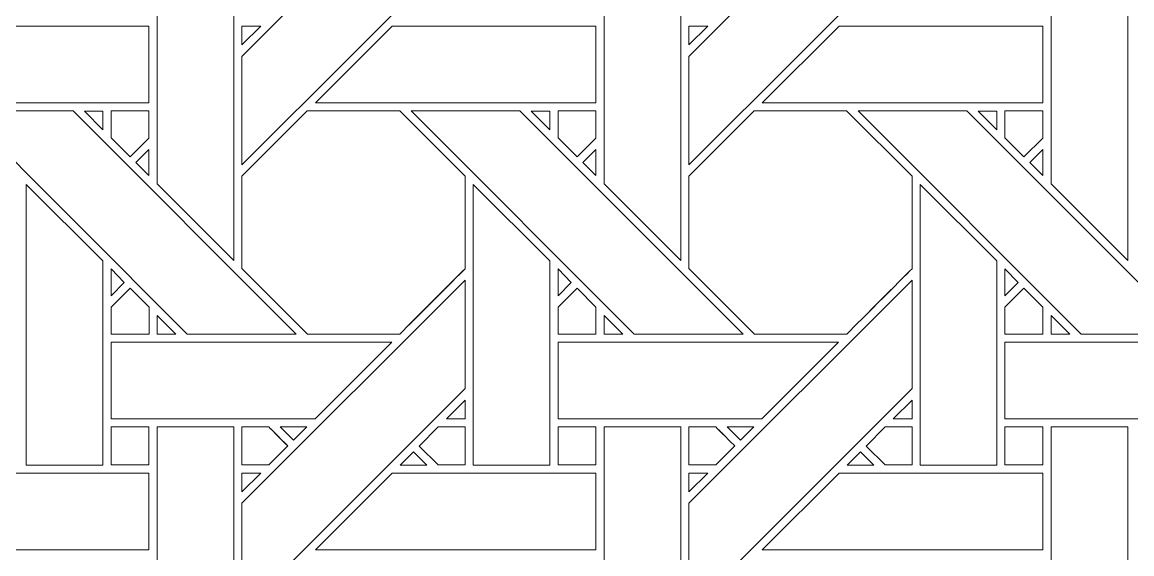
# Model space of a CAD drawing. Header units: inches. Extents: x 2.4 to 22.4, y -0.9 to 19.1.
# Drawn here: x 12.154 to 14.509, y 15.507 to 16.636 of the extents above; entities that cross this region are included whole.
import ezdxf

# ---------------------------------------------------------------- set-up
doc = ezdxf.new("R2010")
doc.units = ezdxf.units.IN
doc.header["$MEASUREMENT"] = 0
doc.layers.add('Design', color=7, linetype='Continuous', lineweight=0)

msp = doc.modelspace()

# ---------------------------------------------------------------- linework, layer by layer
at = {"layer": 'Design'}
for points, knots in [([(2.3829, 19.0948), (2.3829, 19.0948), (2.3829, -0.9052), (2.3829, -0.9052), (2.3829, -0.9052), (22.3829, -0.9052), (22.3829, -0.9052), (22.3829, -0.9052), (22.3829, 19.0948), (22.3829, 19.0948), (22.3829, 19.0948), (2.3829, 19.0948), (2.3829, 19.0948)], [0, 0, 0, 0, 1, 1, 1, 2, 2, 2, 3, 3, 3, 4, 4, 4, 4]), ([(3.3653, 18.1123), (3.3653, 18.1123), (3.3653, 0.0772), (3.3653, 0.0772), (3.3653, 0.0772), (21.4004, 0.0772), (21.4004, 0.0772), (21.4004, 0.0772), (21.4004, 18.1123), (21.4004, 18.1123), (21.4004, 18.1123), (3.3653, 18.1123), (3.3653, 18.1123)], [0, 0, 0, 0, 1, 1, 1, 2, 2, 2, 3, 3, 3, 4, 4, 4, 4]), ([(13.0941, 16.8065), (13.0941, 16.8065), (12.6204, 16.3328), (12.6204, 16.3328), (12.6204, 16.3328), (12.6204, 16.5629), (12.6204, 16.5629), (12.6204, 16.5629), (13.0941, 17.0365), (13.0941, 17.0365), (13.0941, 17.0365), (13.0941, 16.8065), (13.0941, 16.8065)], [0, 0, 0, 0, 1, 1, 1, 2, 2, 2, 3, 3, 3, 4, 4, 4, 4]), ([(14.0428, 16.8065), (14.0428, 16.8065), (13.5691, 16.3328), (13.5691, 16.3328), (13.5691, 16.3328), (13.5691, 16.5629), (13.5691, 16.5629), (13.5691, 16.5629), (14.0428, 17.0365), (14.0428, 17.0365), (14.0428, 17.0365), (14.0428, 16.8065), (14.0428, 16.8065)], [0, 0, 0, 0, 1, 1, 1, 2, 2, 2, 3, 3, 3, 4, 4, 4, 4]), ([(12.4403, 16.2928), (12.4403, 16.2928), (12.4403, 16.725), (12.4403, 16.725), (12.4403, 16.725), (12.6032, 16.725), (12.6032, 16.725), (12.6032, 16.725), (12.6032, 16.1299), (12.6032, 16.1299), (12.6032, 16.1299), (12.4403, 16.2928), (12.4403, 16.2928)], [0, 0, 0, 0, 1, 1, 1, 2, 2, 2, 3, 3, 3, 4, 4, 4, 4]), ([(13.3891, 16.2928), (13.3891, 16.2928), (13.3891, 16.725), (13.3891, 16.725), (13.3891, 16.725), (13.552, 16.725), (13.552, 16.725), (13.552, 16.725), (13.552, 16.1299), (13.552, 16.1299), (13.552, 16.1299), (13.3891, 16.2928), (13.3891, 16.2928)], [0, 0, 0, 0, 1, 1, 1, 2, 2, 2, 3, 3, 3, 4, 4, 4, 4]), ([(14.3378, 16.2928), (14.3378, 16.2928), (14.3378, 16.725), (14.3378, 16.725), (14.3378, 16.725), (14.5007, 16.725), (14.5007, 16.725), (14.5007, 16.725), (14.5007, 16.1299), (14.5007, 16.1299), (14.5007, 16.1299), (14.3378, 16.2928), (14.3378, 16.2928)], [0, 0, 0, 0, 1, 1, 1, 2, 2, 2, 3, 3, 3, 4, 4, 4, 4]), ([(12.4228, 16.6271), (12.4228, 16.6271), (12.4228, 16.4643), (12.4228, 16.4643), (12.4228, 16.4643), (11.8275, 16.4643), (11.8275, 16.4643), (11.8275, 16.4643), (11.9904, 16.6271), (11.9904, 16.6271), (11.9904, 16.6271), (12.4228, 16.6271), (12.4228, 16.6271)], [0, 0, 0, 0, 1, 1, 1, 2, 2, 2, 3, 3, 3, 4, 4, 4, 4]), ([(12.6602, 16.6271), (12.6602, 16.6271), (12.6204, 16.5873), (12.6204, 16.5873), (12.6204, 16.5873), (12.6204, 16.6271), (12.6204, 16.6271), (12.6204, 16.6271), (12.6602, 16.6271), (12.6602, 16.6271)], [0, 0, 0, 0, 1, 1, 1, 2, 2, 2, 3, 3, 3, 3]), ([(13.3715, 16.6271), (13.3715, 16.6271), (13.3715, 16.4643), (13.3715, 16.4643), (13.3715, 16.4643), (12.7762, 16.4643), (12.7762, 16.4643), (12.7762, 16.4643), (12.9391, 16.6271), (12.9391, 16.6271), (12.9391, 16.6271), (13.3715, 16.6271), (13.3715, 16.6271)], [0, 0, 0, 0, 1, 1, 1, 2, 2, 2, 3, 3, 3, 4, 4, 4, 4]), ([(13.609, 16.6271), (13.609, 16.6271), (13.5691, 16.5873), (13.5691, 16.5873), (13.5691, 16.5873), (13.5691, 16.6271), (13.5691, 16.6271), (13.5691, 16.6271), (13.609, 16.6271), (13.609, 16.6271)], [0, 0, 0, 0, 1, 1, 1, 2, 2, 2, 3, 3, 3, 3]), ([(14.3203, 16.6271), (14.3203, 16.6271), (14.3203, 16.4643), (14.3203, 16.4643), (14.3203, 16.4643), (13.725, 16.4643), (13.725, 16.4643), (13.725, 16.4643), (13.8878, 16.6271), (13.8878, 16.6271), (13.8878, 16.6271), (14.3203, 16.6271), (14.3203, 16.6271)], [0, 0, 0, 0, 1, 1, 1, 2, 2, 2, 3, 3, 3, 4, 4, 4, 4]), ([(12.7354, 15.9735), (12.7354, 15.9735), (12.5044, 15.9735), (12.5044, 15.9735), (12.5044, 15.9735), (12.0308, 16.4472), (12.0308, 16.4472), (12.0308, 16.4472), (12.2618, 16.4472), (12.2618, 16.4472), (12.2618, 16.4472), (12.7354, 15.9735), (12.7354, 15.9735)], [0, 0, 0, 0, 1, 1, 1, 2, 2, 2, 3, 3, 3, 4, 4, 4, 4]), ([(12.2859, 16.4471), (12.2859, 16.4471), (12.3253, 16.4471), (12.3253, 16.4471), (12.3253, 16.4471), (12.3253, 16.4073), (12.3253, 16.4073), (12.3253, 16.4073), (12.2859, 16.4471), (12.2859, 16.4471)], [0, 0, 0, 0, 1, 1, 1, 2, 2, 2, 3, 3, 3, 3]), ([(12.4228, 16.4472), (12.4228, 16.4472), (12.4228, 16.3896), (12.4228, 16.3896), (12.4228, 16.3896), (12.3828, 16.3497), (12.3828, 16.3497), (12.3828, 16.3497), (12.3425, 16.39), (12.3425, 16.39), (12.3425, 16.39), (12.3425, 16.4472), (12.3425, 16.4472), (12.3425, 16.4472), (12.4228, 16.4472), (12.4228, 16.4472)], [0, 0, 0, 0, 1, 1, 1, 2, 2, 2, 3, 3, 3, 4, 4, 4, 5, 5, 5, 5]), ([(12.3828, 16.3497), (12.3828, 16.3497), (12.3425, 16.39), (12.3425, 16.39), (12.3425, 16.39), (12.3425, 16.4472), (12.3425, 16.4472), (12.3425, 16.4472), (12.4228, 16.4472), (12.4228, 16.4472), (12.4228, 16.4472), (12.4228, 16.3896), (12.4228, 16.3896), (12.4228, 16.3896), (12.3828, 16.3497), (12.3828, 16.3497)], [0, 0, 0, 0, 1, 1, 1, 2, 2, 2, 3, 3, 3, 4, 4, 4, 5, 5, 5, 5]), ([(12.7591, 16.4472), (12.7591, 16.4472), (12.9553, 16.4472), (12.9553, 16.4472), (12.9553, 16.4472), (13.0941, 16.3085), (13.0941, 16.3085), (13.0941, 16.3085), (13.0941, 16.1123), (13.0941, 16.1123), (13.0763, 16.0943), (12.9643, 15.9826), (12.9553, 15.9736), (12.9553, 15.9736), (12.7596, 15.9736), (12.7596, 15.9736), (12.7596, 15.9736), (12.6204, 16.1128), (12.6204, 16.1128), (12.6204, 16.1128), (12.6204, 16.3085), (12.6204, 16.3085), (12.6204, 16.3085), (12.7591, 16.4472), (12.7591, 16.4472)], [0, 0, 0, 0, 1, 1, 1, 2, 2, 2, 3, 3, 3, 4, 4, 4, 5, 5, 5, 6, 6, 6, 7, 7, 7, 8, 8, 8, 8]), ([(13.0941, 16.3085), (13.0941, 16.3085), (13.0941, 16.1123), (13.0941, 16.1123), (13.0757, 16.0937), (12.9639, 15.9821), (12.9553, 15.9736), (12.9553, 15.9736), (12.7596, 15.9736), (12.7596, 15.9736), (12.7596, 15.9736), (12.6204, 16.1128), (12.6204, 16.1128), (12.6204, 16.1128), (12.6204, 16.3085), (12.6204, 16.3085), (12.6204, 16.3085), (12.7591, 16.4472), (12.7591, 16.4472), (12.7591, 16.4472), (12.9553, 16.4472), (12.9553, 16.4472), (12.9553, 16.4472), (13.0941, 16.3085), (13.0941, 16.3085)], [0, 0, 0, 0, 1, 1, 1, 2, 2, 2, 3, 3, 3, 4, 4, 4, 5, 5, 5, 6, 6, 6, 7, 7, 7, 8, 8, 8, 8]), ([(13.6841, 15.9735), (13.6841, 15.9735), (13.4531, 15.9735), (13.4531, 15.9735), (13.4531, 15.9735), (12.9795, 16.4472), (12.9795, 16.4472), (12.9795, 16.4472), (13.2105, 16.4472), (13.2105, 16.4472), (13.2105, 16.4472), (13.6841, 15.9735), (13.6841, 15.9735)], [0, 0, 0, 0, 1, 1, 1, 2, 2, 2, 3, 3, 3, 4, 4, 4, 4]), ([(13.2346, 16.4471), (13.2346, 16.4471), (13.2741, 16.4471), (13.2741, 16.4471), (13.2741, 16.4471), (13.2741, 16.4073), (13.2741, 16.4073), (13.2741, 16.4073), (13.2346, 16.4471), (13.2346, 16.4471)], [0, 0, 0, 0, 1, 1, 1, 2, 2, 2, 3, 3, 3, 3]), ([(13.3715, 16.4472), (13.3715, 16.4472), (13.3715, 16.3896), (13.3715, 16.3896), (13.3715, 16.3896), (13.3316, 16.3497), (13.3316, 16.3497), (13.3316, 16.3497), (13.2913, 16.39), (13.2913, 16.39), (13.2913, 16.39), (13.2913, 16.4472), (13.2913, 16.4472), (13.2913, 16.4472), (13.3715, 16.4472), (13.3715, 16.4472)], [0, 0, 0, 0, 1, 1, 1, 2, 2, 2, 3, 3, 3, 4, 4, 4, 5, 5, 5, 5]), ([(13.3316, 16.3497), (13.3316, 16.3497), (13.2913, 16.39), (13.2913, 16.39), (13.2913, 16.39), (13.2913, 16.4472), (13.2913, 16.4472), (13.2913, 16.4472), (13.3715, 16.4472), (13.3715, 16.4472), (13.3715, 16.4472), (13.3715, 16.3896), (13.3715, 16.3896), (13.3715, 16.3896), (13.3316, 16.3497), (13.3316, 16.3497)], [0, 0, 0, 0, 1, 1, 1, 2, 2, 2, 3, 3, 3, 4, 4, 4, 5, 5, 5, 5]), ([(13.7078, 16.4472), (13.7078, 16.4472), (13.904, 16.4472), (13.904, 16.4472), (13.904, 16.4472), (14.0428, 16.3085), (14.0428, 16.3085), (14.0428, 16.3085), (14.0428, 16.1123), (14.0428, 16.1123), (14.025, 16.0943), (13.9131, 15.9826), (13.9041, 15.9736), (13.9041, 15.9736), (13.7084, 15.9736), (13.7084, 15.9736), (13.7084, 15.9736), (13.5691, 16.1128), (13.5691, 16.1128), (13.5691, 16.1128), (13.5691, 16.3085), (13.5691, 16.3085), (13.5691, 16.3085), (13.7078, 16.4472), (13.7078, 16.4472)], [0, 0, 0, 0, 1, 1, 1, 2, 2, 2, 3, 3, 3, 4, 4, 4, 5, 5, 5, 6, 6, 6, 7, 7, 7, 8, 8, 8, 8]), ([(14.0428, 16.3085), (14.0428, 16.3085), (14.0428, 16.1123), (14.0428, 16.1123), (14.0249, 16.0942), (13.913, 15.9825), (13.9041, 15.9736), (13.9041, 15.9736), (13.7084, 15.9736), (13.7084, 15.9736), (13.7084, 15.9736), (13.5691, 16.1128), (13.5691, 16.1128), (13.5691, 16.1128), (13.5691, 16.3085), (13.5691, 16.3085), (13.5691, 16.3085), (13.7078, 16.4472), (13.7078, 16.4472), (13.7078, 16.4472), (13.904, 16.4472), (13.904, 16.4472), (13.904, 16.4472), (14.0428, 16.3085), (14.0428, 16.3085)], [0, 0, 0, 0, 1, 1, 1, 2, 2, 2, 3, 3, 3, 4, 4, 4, 5, 5, 5, 6, 6, 6, 7, 7, 7, 8, 8, 8, 8]), ([(14.6329, 15.9735), (14.6329, 15.9735), (14.4018, 15.9735), (14.4018, 15.9735), (14.4018, 15.9735), (13.9283, 16.4472), (13.9283, 16.4472), (13.9283, 16.4472), (14.1592, 16.4472), (14.1592, 16.4472), (14.1592, 16.4472), (14.6329, 15.9735), (14.6329, 15.9735)], [0, 0, 0, 0, 1, 1, 1, 2, 2, 2, 3, 3, 3, 4, 4, 4, 4]), ([(14.1833, 16.4471), (14.1833, 16.4471), (14.2228, 16.4471), (14.2228, 16.4471), (14.2228, 16.4471), (14.2228, 16.4073), (14.2228, 16.4073), (14.2228, 16.4073), (14.1833, 16.4471), (14.1833, 16.4471)], [0, 0, 0, 0, 1, 1, 1, 2, 2, 2, 3, 3, 3, 3]), ([(14.3203, 16.4472), (14.3203, 16.4472), (14.3203, 16.3896), (14.3203, 16.3896), (14.3203, 16.3896), (14.2803, 16.3497), (14.2803, 16.3497), (14.2803, 16.3497), (14.24, 16.39), (14.24, 16.39), (14.24, 16.39), (14.24, 16.4472), (14.24, 16.4472), (14.24, 16.4472), (14.3203, 16.4472), (14.3203, 16.4472)], [0, 0, 0, 0, 1, 1, 1, 2, 2, 2, 3, 3, 3, 4, 4, 4, 5, 5, 5, 5]), ([(14.2803, 16.3497), (14.2803, 16.3497), (14.24, 16.39), (14.24, 16.39), (14.24, 16.39), (14.24, 16.4472), (14.24, 16.4472), (14.24, 16.4472), (14.3203, 16.4472), (14.3203, 16.4472), (14.3203, 16.4472), (14.3203, 16.3896), (14.3203, 16.3896), (14.3203, 16.3896), (14.2803, 16.3497), (14.2803, 16.3497)], [0, 0, 0, 0, 1, 1, 1, 2, 2, 2, 3, 3, 3, 4, 4, 4, 5, 5, 5, 5]), ([(12.4228, 16.3653), (12.4228, 16.3653), (12.4228, 16.3102), (12.4228, 16.3102), (12.4228, 16.3102), (12.395, 16.3375), (12.395, 16.3375), (12.395, 16.3375), (12.4228, 16.3653), (12.4228, 16.3653)], [0, 0, 0, 0, 1, 1, 1, 2, 2, 2, 3, 3, 3, 3]), ([(13.3715, 16.3653), (13.3715, 16.3653), (13.3715, 16.3102), (13.3715, 16.3102), (13.3715, 16.3102), (13.3438, 16.3375), (13.3438, 16.3375), (13.3438, 16.3375), (13.3715, 16.3653), (13.3715, 16.3653)], [0, 0, 0, 0, 1, 1, 1, 2, 2, 2, 3, 3, 3, 3]), ([(14.3203, 16.3653), (14.3203, 16.3653), (14.3203, 16.3102), (14.3203, 16.3102), (14.3203, 16.3102), (14.2925, 16.3375), (14.2925, 16.3375), (14.2925, 16.3375), (14.3203, 16.3653), (14.3203, 16.3653)], [0, 0, 0, 0, 1, 1, 1, 2, 2, 2, 3, 3, 3, 3]), ([(12.1625, 15.6955), (12.1625, 15.6955), (12.1625, 16.2913), (12.1625, 16.2913), (12.1625, 16.2913), (12.3252, 16.1292), (12.3252, 16.1292), (12.3252, 16.1292), (12.3252, 15.6955), (12.3252, 15.6955), (12.3252, 15.6955), (12.1625, 15.6955), (12.1625, 15.6955)], [0, 0, 0, 0, 1, 1, 1, 2, 2, 2, 3, 3, 3, 4, 4, 4, 4]), ([(13.1112, 15.6955), (13.1112, 15.6955), (13.1112, 16.2913), (13.1112, 16.2913), (13.1112, 16.2913), (13.274, 16.1292), (13.274, 16.1292), (13.274, 16.1292), (13.274, 15.6955), (13.274, 15.6955), (13.274, 15.6955), (13.1112, 15.6955), (13.1112, 15.6955)], [0, 0, 0, 0, 1, 1, 1, 2, 2, 2, 3, 3, 3, 4, 4, 4, 4]), ([(14.0599, 15.6955), (14.0599, 15.6955), (14.0599, 16.2913), (14.0599, 16.2913), (14.0599, 16.2913), (14.2227, 16.1292), (14.2227, 16.1292), (14.2227, 16.1292), (14.2227, 15.6955), (14.2227, 15.6955), (14.2227, 15.6955), (14.0599, 15.6955), (14.0599, 15.6955)], [0, 0, 0, 0, 1, 1, 1, 2, 2, 2, 3, 3, 3, 4, 4, 4, 4]), ([(12.3425, 16.0549), (12.3425, 16.0549), (12.3425, 16.1117), (12.3425, 16.1117), (12.3425, 16.1117), (12.3707, 16.0831), (12.3707, 16.0831), (12.3707, 16.0831), (12.3425, 16.0549), (12.3425, 16.0549)], [0, 0, 0, 0, 1, 1, 1, 2, 2, 2, 3, 3, 3, 3]), ([(13.2913, 16.0549), (13.2913, 16.0549), (13.2913, 16.1117), (13.2913, 16.1117), (13.2913, 16.1117), (13.3195, 16.0831), (13.3195, 16.0831), (13.3195, 16.0831), (13.2913, 16.0549), (13.2913, 16.0549)], [0, 0, 0, 0, 1, 1, 1, 2, 2, 2, 3, 3, 3, 3]), ([(14.24, 16.0549), (14.24, 16.0549), (14.24, 16.1117), (14.24, 16.1117), (14.24, 16.1117), (14.2682, 16.0831), (14.2682, 16.0831), (14.2682, 16.0831), (14.24, 16.0549), (14.24, 16.0549)], [0, 0, 0, 0, 1, 1, 1, 2, 2, 2, 3, 3, 3, 3]), ([(13.0941, 15.8577), (13.0941, 15.8577), (12.6204, 15.3841), (12.6204, 15.3841), (12.6204, 15.3841), (12.6204, 15.6142), (12.6204, 15.6142), (12.6204, 15.6142), (13.0941, 16.0878), (13.0941, 16.0878), (13.0941, 16.0878), (13.0941, 15.8577), (13.0941, 15.8577)], [0, 0, 0, 0, 1, 1, 1, 2, 2, 2, 3, 3, 3, 4, 4, 4, 4]), ([(14.0428, 15.8577), (14.0428, 15.8577), (13.5691, 15.3841), (13.5691, 15.3841), (13.5691, 15.3841), (13.5691, 15.6142), (13.5691, 15.6142), (13.5691, 15.6142), (14.0428, 16.0878), (14.0428, 16.0878), (14.0428, 16.0878), (14.0428, 15.8577), (14.0428, 15.8577)], [0, 0, 0, 0, 1, 1, 1, 2, 2, 2, 3, 3, 3, 4, 4, 4, 4]), ([(12.3425, 15.9733), (12.3425, 15.9733), (12.3425, 16.0306), (12.3425, 16.0306), (12.3425, 16.0306), (12.3829, 16.071), (12.3829, 16.071), (12.3829, 16.071), (12.4232, 16.0306), (12.4232, 16.0306), (12.4232, 16.0306), (12.4232, 15.9733), (12.4232, 15.9733), (12.4232, 15.9733), (12.3425, 15.9733), (12.3425, 15.9733)], [0, 0, 0, 0, 1, 1, 1, 2, 2, 2, 3, 3, 3, 4, 4, 4, 5, 5, 5, 5]), ([(12.3829, 16.071), (12.3829, 16.071), (12.4232, 16.0306), (12.4232, 16.0306), (12.4232, 16.0306), (12.4232, 15.9733), (12.4232, 15.9733), (12.4232, 15.9733), (12.3425, 15.9733), (12.3425, 15.9733), (12.3425, 15.9733), (12.3425, 16.0306), (12.3425, 16.0306), (12.3425, 16.0306), (12.3829, 16.071), (12.3829, 16.071)], [0, 0, 0, 0, 1, 1, 1, 2, 2, 2, 3, 3, 3, 4, 4, 4, 5, 5, 5, 5]), ([(13.2913, 15.9733), (13.2913, 15.9733), (13.2913, 16.0306), (13.2913, 16.0306), (13.2913, 16.0306), (13.3316, 16.071), (13.3316, 16.071), (13.3316, 16.071), (13.3719, 16.0306), (13.3719, 16.0306), (13.3719, 16.0306), (13.3719, 15.9733), (13.3719, 15.9733), (13.3719, 15.9733), (13.2913, 15.9733), (13.2913, 15.9733)], [0, 0, 0, 0, 1, 1, 1, 2, 2, 2, 3, 3, 3, 4, 4, 4, 5, 5, 5, 5]), ([(13.3316, 16.071), (13.3316, 16.071), (13.3719, 16.0306), (13.3719, 16.0306), (13.3719, 16.0306), (13.3719, 15.9733), (13.3719, 15.9733), (13.3719, 15.9733), (13.2913, 15.9733), (13.2913, 15.9733), (13.2913, 15.9733), (13.2913, 16.0306), (13.2913, 16.0306), (13.2913, 16.0306), (13.3316, 16.071), (13.3316, 16.071)], [0, 0, 0, 0, 1, 1, 1, 2, 2, 2, 3, 3, 3, 4, 4, 4, 5, 5, 5, 5]), ([(14.24, 15.9733), (14.24, 15.9733), (14.24, 16.0306), (14.24, 16.0306), (14.24, 16.0306), (14.2803, 16.071), (14.2803, 16.071), (14.2803, 16.071), (14.3207, 16.0306), (14.3207, 16.0306), (14.3207, 16.0306), (14.3207, 15.9733), (14.3207, 15.9733), (14.3207, 15.9733), (14.24, 15.9733), (14.24, 15.9733)], [0, 0, 0, 0, 1, 1, 1, 2, 2, 2, 3, 3, 3, 4, 4, 4, 5, 5, 5, 5]), ([(14.2803, 16.071), (14.2803, 16.071), (14.3207, 16.0306), (14.3207, 16.0306), (14.3207, 16.0306), (14.3207, 15.9733), (14.3207, 15.9733), (14.3207, 15.9733), (14.24, 15.9733), (14.24, 15.9733), (14.24, 15.9733), (14.24, 16.0306), (14.24, 16.0306), (14.24, 16.0306), (14.2803, 16.071), (14.2803, 16.071)], [0, 0, 0, 0, 1, 1, 1, 2, 2, 2, 3, 3, 3, 4, 4, 4, 5, 5, 5, 5]), ([(12.4405, 15.9735), (12.4405, 15.9735), (12.4405, 16.0133), (12.4405, 16.0133), (12.4405, 16.0133), (12.4802, 15.9735), (12.4802, 15.9735), (12.4802, 15.9735), (12.4405, 15.9735), (12.4405, 15.9735)], [0, 0, 0, 0, 1, 1, 1, 2, 2, 2, 3, 3, 3, 3]), ([(13.3892, 15.9735), (13.3892, 15.9735), (13.3892, 16.0133), (13.3892, 16.0133), (13.3892, 16.0133), (13.4289, 15.9735), (13.4289, 15.9735), (13.4289, 15.9735), (13.3892, 15.9735), (13.3892, 15.9735)], [0, 0, 0, 0, 1, 1, 1, 2, 2, 2, 3, 3, 3, 3]), ([(14.3379, 15.9735), (14.3379, 15.9735), (14.3379, 16.0133), (14.3379, 16.0133), (14.3379, 16.0133), (14.3776, 15.9735), (14.3776, 15.9735), (14.3776, 15.9735), (14.3379, 15.9735), (14.3379, 15.9735)], [0, 0, 0, 0, 1, 1, 1, 2, 2, 2, 3, 3, 3, 3]), ([(12.9382, 15.9563), (12.9382, 15.9563), (12.7755, 15.7936), (12.7755, 15.7936), (12.7755, 15.7936), (12.3425, 15.7936), (12.3425, 15.7936), (12.3425, 15.7936), (12.3425, 15.9563), (12.3425, 15.9563), (12.3425, 15.9563), (12.9382, 15.9563), (12.9382, 15.9563)], [0, 0, 0, 0, 1, 1, 1, 2, 2, 2, 3, 3, 3, 4, 4, 4, 4]), ([(13.887, 15.9563), (13.887, 15.9563), (13.7242, 15.7936), (13.7242, 15.7936), (13.7242, 15.7936), (13.2913, 15.7936), (13.2913, 15.7936), (13.2913, 15.7936), (13.2913, 15.9563), (13.2913, 15.9563), (13.2913, 15.9563), (13.887, 15.9563), (13.887, 15.9563)], [0, 0, 0, 0, 1, 1, 1, 2, 2, 2, 3, 3, 3, 4, 4, 4, 4]), ([(14.8357, 15.9563), (14.8357, 15.9563), (14.673, 15.7936), (14.673, 15.7936), (14.673, 15.7936), (14.24, 15.7936), (14.24, 15.7936), (14.24, 15.7936), (14.24, 15.9563), (14.24, 15.9563), (14.24, 15.9563), (14.8357, 15.9563), (14.8357, 15.9563)], [0, 0, 0, 0, 1, 1, 1, 2, 2, 2, 3, 3, 3, 4, 4, 4, 4]), ([(13.0543, 15.7936), (13.0543, 15.7936), (13.0941, 15.8333), (13.0941, 15.8333), (13.0941, 15.8333), (13.0941, 15.7936), (13.0941, 15.7936), (13.0941, 15.7936), (13.0543, 15.7936), (13.0543, 15.7936)], [0, 0, 0, 0, 1, 1, 1, 2, 2, 2, 3, 3, 3, 3]), ([(14.003, 15.7936), (14.003, 15.7936), (14.0428, 15.8334), (14.0428, 15.8334), (14.0428, 15.8334), (14.0428, 15.7936), (14.0428, 15.7936), (14.0428, 15.7936), (14.003, 15.7936), (14.003, 15.7936)], [0, 0, 0, 0, 1, 1, 1, 2, 2, 2, 3, 3, 3, 3]), ([(12.3425, 15.7763), (12.3425, 15.7763), (12.4228, 15.7763), (12.4228, 15.7763), (12.4228, 15.7763), (12.4228, 15.6956), (12.4228, 15.6956), (12.4228, 15.6956), (12.3425, 15.6956), (12.3425, 15.6956), (12.3425, 15.6956), (12.3425, 15.7763), (12.3425, 15.7763)], [0, 0, 0, 0, 1, 1, 1, 2, 2, 2, 3, 3, 3, 4, 4, 4, 4]), ([(12.4228, 15.7763), (12.4228, 15.7763), (12.4228, 15.6956), (12.4228, 15.6956), (12.4228, 15.6956), (12.3425, 15.6956), (12.3425, 15.6956), (12.3425, 15.6956), (12.3425, 15.7763), (12.3425, 15.7763), (12.3425, 15.7763), (12.4228, 15.7763), (12.4228, 15.7763)], [0, 0, 0, 0, 1, 1, 1, 2, 2, 2, 3, 3, 3, 4, 4, 4, 4]), ([(12.4403, 15.3441), (12.4403, 15.3441), (12.4403, 15.7763), (12.4403, 15.7763), (12.4403, 15.7763), (12.6032, 15.7763), (12.6032, 15.7763), (12.6032, 15.7763), (12.6032, 15.1812), (12.6032, 15.1812), (12.6032, 15.1812), (12.4403, 15.3441), (12.4403, 15.3441)], [0, 0, 0, 0, 1, 1, 1, 2, 2, 2, 3, 3, 3, 4, 4, 4, 4]), ([(12.6775, 15.7763), (12.6826, 15.7712), (12.7134, 15.7404), (12.7178, 15.736), (12.7178, 15.736), (12.6774, 15.6956), (12.6774, 15.6956), (12.6774, 15.6956), (12.6204, 15.6956), (12.6204, 15.6956), (12.6204, 15.6956), (12.6204, 15.7763), (12.6204, 15.7763), (12.6204, 15.7763), (12.6775, 15.7763), (12.6775, 15.7763)], [0, 0, 0, 0, 1, 1, 1, 2, 2, 2, 3, 3, 3, 4, 4, 4, 5, 5, 5, 5]), ([(12.7024, 15.7513), (12.7082, 15.7455), (12.7137, 15.74), (12.7178, 15.736), (12.7178, 15.736), (12.6774, 15.6956), (12.6774, 15.6956), (12.6774, 15.6956), (12.6204, 15.6956), (12.6204, 15.6956), (12.6204, 15.6956), (12.6204, 15.7763), (12.6204, 15.7763), (12.6204, 15.7763), (12.6775, 15.7763), (12.6775, 15.7763), (12.6829, 15.7709), (12.693, 15.7608), (12.7024, 15.7513)], [0, 0, 0, 0, 1, 1, 1, 2, 2, 2, 3, 3, 3, 4, 4, 4, 5, 5, 5, 6, 6, 6, 6]), ([(12.7018, 15.7763), (12.7018, 15.7763), (12.7583, 15.7763), (12.7583, 15.7763), (12.7583, 15.7763), (12.73, 15.7481), (12.73, 15.7481), (12.73, 15.7481), (12.7018, 15.7763), (12.7018, 15.7763)], [0, 0, 0, 0, 1, 1, 1, 2, 2, 2, 3, 3, 3, 3]), ([(13.037, 15.6956), (13.037, 15.6956), (12.9966, 15.7359), (12.9966, 15.7359), (12.9966, 15.7359), (13.037, 15.7764), (13.037, 15.7764), (13.037, 15.7764), (13.0941, 15.7764), (13.0941, 15.7764), (13.0941, 15.7764), (13.0941, 15.6956), (13.0941, 15.6956), (13.0941, 15.6956), (13.037, 15.6956), (13.037, 15.6956)], [0, 0, 0, 0, 1, 1, 1, 2, 2, 2, 3, 3, 3, 4, 4, 4, 5, 5, 5, 5]), ([(13.0941, 15.7764), (13.0941, 15.7764), (13.0941, 15.6956), (13.0941, 15.6956), (13.0941, 15.6956), (13.037, 15.6956), (13.037, 15.6956), (13.037, 15.6956), (12.9966, 15.7359), (12.9966, 15.7359), (12.9966, 15.7359), (13.037, 15.7764), (13.037, 15.7764), (13.037, 15.7764), (13.0941, 15.7764), (13.0941, 15.7764)], [0, 0, 0, 0, 1, 1, 1, 2, 2, 2, 3, 3, 3, 4, 4, 4, 5, 5, 5, 5]), ([(13.2913, 15.7763), (13.2913, 15.7763), (13.3715, 15.7763), (13.3715, 15.7763), (13.3715, 15.7763), (13.3715, 15.6956), (13.3715, 15.6956), (13.3715, 15.6956), (13.2913, 15.6956), (13.2913, 15.6956), (13.2913, 15.6956), (13.2913, 15.7763), (13.2913, 15.7763)], [0, 0, 0, 0, 1, 1, 1, 2, 2, 2, 3, 3, 3, 4, 4, 4, 4]), ([(13.3715, 15.7763), (13.3715, 15.7763), (13.3715, 15.6956), (13.3715, 15.6956), (13.3715, 15.6956), (13.2913, 15.6956), (13.2913, 15.6956), (13.2913, 15.6956), (13.2913, 15.7763), (13.2913, 15.7763), (13.2913, 15.7763), (13.3715, 15.7763), (13.3715, 15.7763)], [0, 0, 0, 0, 1, 1, 1, 2, 2, 2, 3, 3, 3, 4, 4, 4, 4]), ([(13.3891, 15.3441), (13.3891, 15.3441), (13.3891, 15.7763), (13.3891, 15.7763), (13.3891, 15.7763), (13.552, 15.7763), (13.552, 15.7763), (13.552, 15.7763), (13.552, 15.1812), (13.552, 15.1812), (13.552, 15.1812), (13.3891, 15.3441), (13.3891, 15.3441)], [0, 0, 0, 0, 1, 1, 1, 2, 2, 2, 3, 3, 3, 4, 4, 4, 4]), ([(13.6262, 15.7763), (13.6313, 15.7712), (13.6621, 15.7404), (13.6665, 15.736), (13.6665, 15.736), (13.6261, 15.6956), (13.6261, 15.6956), (13.6261, 15.6956), (13.5691, 15.6956), (13.5691, 15.6956), (13.5691, 15.6956), (13.5691, 15.7763), (13.5691, 15.7763), (13.5691, 15.7763), (13.6262, 15.7763), (13.6262, 15.7763)], [0, 0, 0, 0, 1, 1, 1, 2, 2, 2, 3, 3, 3, 4, 4, 4, 5, 5, 5, 5]), ([(13.6665, 15.736), (13.6665, 15.736), (13.6261, 15.6956), (13.6261, 15.6956), (13.6261, 15.6956), (13.5691, 15.6956), (13.5691, 15.6956), (13.5691, 15.6956), (13.5691, 15.7763), (13.5691, 15.7763), (13.5691, 15.7763), (13.6262, 15.7763), (13.6262, 15.7763), (13.6314, 15.7711), (13.6623, 15.7403), (13.6665, 15.736)], [0, 0, 0, 0, 1, 1, 1, 2, 2, 2, 3, 3, 3, 4, 4, 4, 5, 5, 5, 5]), ([(13.6505, 15.7763), (13.6505, 15.7763), (13.707, 15.7763), (13.707, 15.7763), (13.707, 15.7763), (13.6787, 15.7481), (13.6787, 15.7481), (13.6787, 15.7481), (13.6505, 15.7763), (13.6505, 15.7763)], [0, 0, 0, 0, 1, 1, 1, 2, 2, 2, 3, 3, 3, 3]), ([(13.9857, 15.6956), (13.9857, 15.6956), (13.9453, 15.7359), (13.9453, 15.7359), (13.9453, 15.7359), (13.9858, 15.7764), (13.9858, 15.7764), (13.9858, 15.7764), (14.0428, 15.7764), (14.0428, 15.7764), (14.0428, 15.7764), (14.0428, 15.6956), (14.0428, 15.6956), (14.0428, 15.6956), (13.9857, 15.6956), (13.9857, 15.6956)], [0, 0, 0, 0, 1, 1, 1, 2, 2, 2, 3, 3, 3, 4, 4, 4, 5, 5, 5, 5]), ([(14.0428, 15.7764), (14.0428, 15.7764), (14.0428, 15.6956), (14.0428, 15.6956), (14.0428, 15.6956), (13.9857, 15.6956), (13.9857, 15.6956), (13.9857, 15.6956), (13.9453, 15.7359), (13.9453, 15.7359), (13.9453, 15.7359), (13.9858, 15.7764), (13.9858, 15.7764), (13.9858, 15.7764), (14.0428, 15.7764), (14.0428, 15.7764)], [0, 0, 0, 0, 1, 1, 1, 2, 2, 2, 3, 3, 3, 4, 4, 4, 5, 5, 5, 5]), ([(14.24, 15.7763), (14.24, 15.7763), (14.3203, 15.7763), (14.3203, 15.7763), (14.3203, 15.7763), (14.3203, 15.6956), (14.3203, 15.6956), (14.3203, 15.6956), (14.24, 15.6956), (14.24, 15.6956), (14.24, 15.6956), (14.24, 15.7763), (14.24, 15.7763)], [0, 0, 0, 0, 1, 1, 1, 2, 2, 2, 3, 3, 3, 4, 4, 4, 4]), ([(14.3203, 15.7763), (14.3203, 15.7763), (14.3203, 15.6956), (14.3203, 15.6956), (14.3203, 15.6956), (14.24, 15.6956), (14.24, 15.6956), (14.24, 15.6956), (14.24, 15.7763), (14.24, 15.7763), (14.24, 15.7763), (14.3203, 15.7763), (14.3203, 15.7763)], [0, 0, 0, 0, 1, 1, 1, 2, 2, 2, 3, 3, 3, 4, 4, 4, 4]), ([(14.3378, 15.3441), (14.3378, 15.3441), (14.3378, 15.7763), (14.3378, 15.7763), (14.3378, 15.7763), (14.5007, 15.7763), (14.5007, 15.7763), (14.5007, 15.7763), (14.5007, 15.1812), (14.5007, 15.1812), (14.5007, 15.1812), (14.3378, 15.3441), (14.3378, 15.3441)], [0, 0, 0, 0, 1, 1, 1, 2, 2, 2, 3, 3, 3, 4, 4, 4, 4]), ([(13.0127, 15.6955), (13.0127, 15.6955), (12.9562, 15.6955), (12.9562, 15.6955), (12.9562, 15.6955), (12.9845, 15.7238), (12.9845, 15.7238), (12.9845, 15.7238), (13.0127, 15.6955), (13.0127, 15.6955)], [0, 0, 0, 0, 1, 1, 1, 2, 2, 2, 3, 3, 3, 3]), ([(13.9615, 15.6955), (13.9615, 15.6955), (13.905, 15.6955), (13.905, 15.6955), (13.905, 15.6955), (13.9332, 15.7238), (13.9332, 15.7238), (13.9332, 15.7238), (13.9615, 15.6955), (13.9615, 15.6955)], [0, 0, 0, 0, 1, 1, 1, 2, 2, 2, 3, 3, 3, 3]), ([(12.4228, 15.6784), (12.4228, 15.6784), (12.4228, 15.5155), (12.4228, 15.5155), (12.4228, 15.5155), (11.8275, 15.5155), (11.8275, 15.5155), (11.8275, 15.5155), (11.9904, 15.6784), (11.9904, 15.6784), (11.9904, 15.6784), (12.4228, 15.6784), (12.4228, 15.6784)], [0, 0, 0, 0, 1, 1, 1, 2, 2, 2, 3, 3, 3, 4, 4, 4, 4]), ([(12.6602, 15.6784), (12.6602, 15.6784), (12.6204, 15.6385), (12.6204, 15.6385), (12.6204, 15.6385), (12.6204, 15.6784), (12.6204, 15.6784), (12.6204, 15.6784), (12.6602, 15.6784), (12.6602, 15.6784)], [0, 0, 0, 0, 1, 1, 1, 2, 2, 2, 3, 3, 3, 3]), ([(13.3715, 15.6784), (13.3715, 15.6784), (13.3715, 15.5155), (13.3715, 15.5155), (13.3715, 15.5155), (12.7762, 15.5155), (12.7762, 15.5155), (12.7762, 15.5155), (12.9391, 15.6784), (12.9391, 15.6784), (12.9391, 15.6784), (13.3715, 15.6784), (13.3715, 15.6784)], [0, 0, 0, 0, 1, 1, 1, 2, 2, 2, 3, 3, 3, 4, 4, 4, 4]), ([(13.609, 15.6784), (13.609, 15.6784), (13.5691, 15.6385), (13.5691, 15.6385), (13.5691, 15.6385), (13.5691, 15.6784), (13.5691, 15.6784), (13.5691, 15.6784), (13.609, 15.6784), (13.609, 15.6784)], [0, 0, 0, 0, 1, 1, 1, 2, 2, 2, 3, 3, 3, 3]), ([(14.3203, 15.6784), (14.3203, 15.6784), (14.3203, 15.5155), (14.3203, 15.5155), (14.3203, 15.5155), (13.725, 15.5155), (13.725, 15.5155), (13.725, 15.5155), (13.8878, 15.6784), (13.8878, 15.6784), (13.8878, 15.6784), (14.3203, 15.6784), (14.3203, 15.6784)], [0, 0, 0, 0, 1, 1, 1, 2, 2, 2, 3, 3, 3, 4, 4, 4, 4])]:
    msp.add_open_spline(points, degree=3, knots=knots, dxfattribs=at)

doc.saveas('drawing.dxf')
